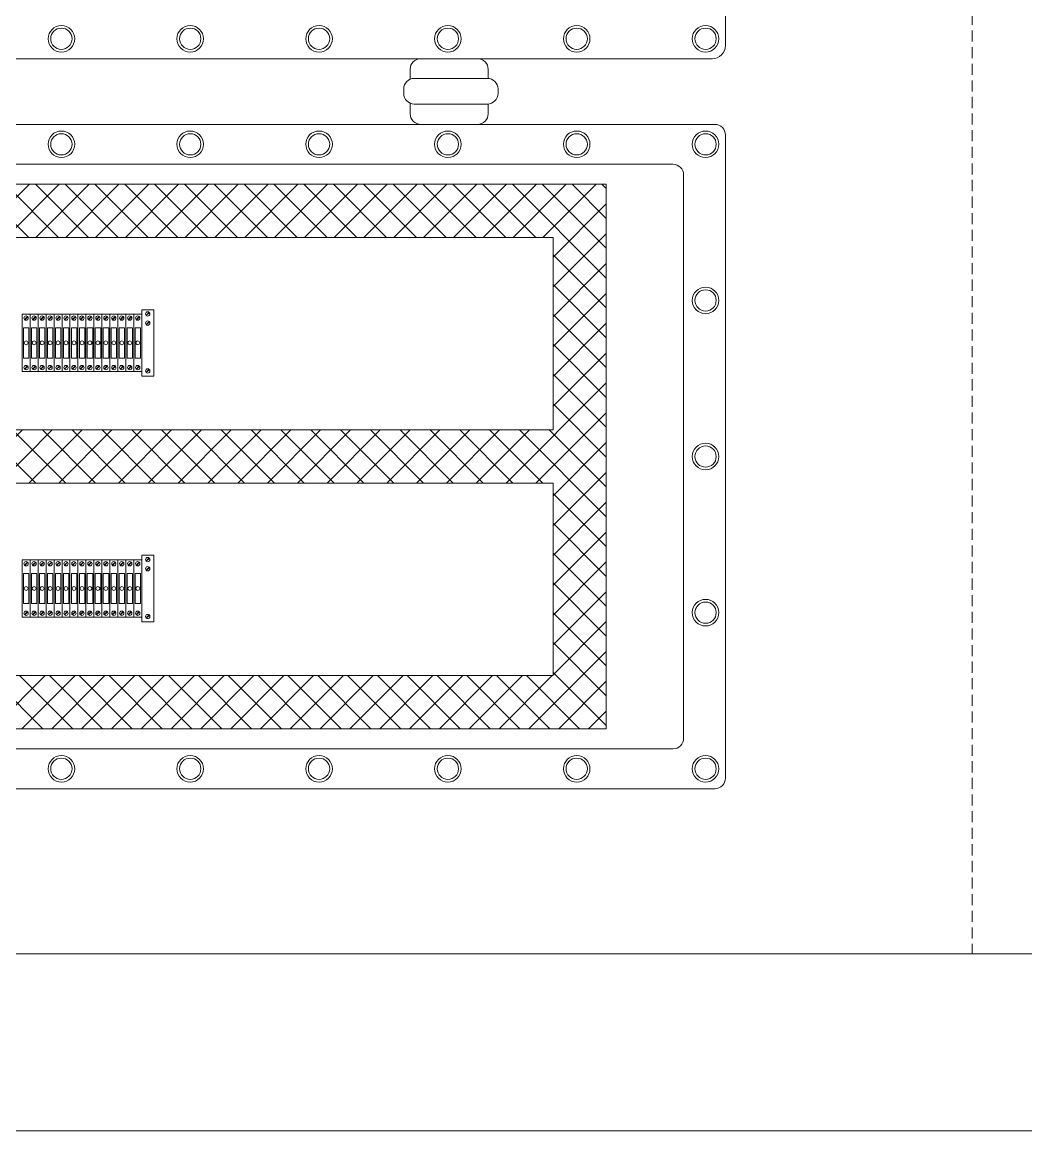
# Model space of a CAD drawing. Header units: millimetres. Extents: x 32626 to 72822, y 60047 to 123188.
# Drawn here: x 39195 to 39648, y 68575 to 69075 of the extents above; entities that cross this region are included whole.
import ezdxf

# ---------------------------------------------------------------- set-up
doc = ezdxf.new("R2010")
doc.units = ezdxf.units.MM
doc.header["$LTSCALE"] = 10
doc.linetypes.add('DASHED', pattern=[0.75, 0.5, -0.25])
for name, color, linetype, lineweight in [('1轮廓实线层', 7, 'Continuous', 18), ('2细线层', 4, 'Continuous', 18), ('图框层', 7, 'Continuous', 18)]:
    doc.layers.add(name, color=color, linetype=linetype, lineweight=lineweight)

msp = doc.modelspace()

# ---------------------------------------------------------------- hatches: boundary and pattern name
at = {"layer": '1轮廓实线层'}
h = msp.add_hatch(dxfattribs=at)
h.set_pattern_fill('ANSI37', color=256, scale=3, style=0)
h.set_pattern_definition([(45, (7301.284, 2082.644), (-6.7351921, 6.7351921), []), (135, (7301.284, 2082.644), (-6.7351921, -6.7351921), [])])
h.paths.add_polyline_path([(39458.37, 68756.33), (39458.37, 69002.19), (38724.3, 69002.19), (38724.3, 68756.33)])
h.paths.add_polyline_path([(39434.37, 68780.33), (39434.37, 68867.26), (38748.3, 68867.26), (38748.3, 68780.33)], flags=16)
h.paths.add_polyline_path([(39434.37, 68891.26), (39434.37, 68978.19), (38748.3, 68978.19), (38748.3, 68891.26)], flags=16)

# ---------------------------------------------------------------- linework, layer by layer
for p, q in [((39159.99, 69029.26), (39507.45, 69029.26)), ((38694.14, 69011.26), (39488.54, 69011.26)), ((38724.3, 69002.19), (39458.37, 69002.19)), ((39458.37, 68756.33), (39458.37, 69002.19)), ((38748.3, 68978.19), (39434.37, 68978.19)), ((39434.37, 68891.26), (39434.37, 68978.19)), ((39434.37, 68891.26), (38748.3, 68891.26)), ((39434.37, 68867.26), (38748.3, 68867.26)), ((39434.37, 68780.33), (39434.37, 68867.26)), ((39434.37, 68780.33), (38748.3, 68780.33)), ((39458.37, 68756.33), (38724.3, 68756.33)), ((39257.19, 68756.33), (39305.19, 68756.33)), ((38694.14, 68747.26), (39488.54, 68747.26)), ((38677.05, 68729.26), (39507.45, 68729.26))]:
    msp.add_line(p, q, dxfattribs=at)
at = {"layer": '1轮廓实线层', "lineweight": 13}
for p, q in [((39248.54, 68945.58), (39253.94, 68945.58)), ((39248.54, 68915.58), (39248.54, 68945.58)), ((39253.94, 68945.58), (39253.94, 68915.58)), ((39194.53, 68943.5), (39198.13, 68943.5)), ((39194.53, 68917.7), (39194.53, 68943.5)), ((39195.58, 68941.16), (39196.96, 68942.54)), ((39195.7, 68941.04), (39197.08, 68942.42)), ((39198.13, 68943.5), (39198.13, 68917.7)), ((39198.13, 68943.5), (39201.73, 68943.5)), ((39198.13, 68917.7), (39198.13, 68943.5)), ((39199.18, 68941.16), (39200.56, 68942.54)), ((39199.3, 68941.04), (39200.68, 68942.42)), ((39201.73, 68943.5), (39201.73, 68917.7)), ((39201.73, 68943.5), (39205.33, 68943.5)), ((39201.73, 68917.7), (39201.73, 68943.5)), ((39202.78, 68941.16), (39204.16, 68942.54)), ((39202.9, 68941.04), (39204.28, 68942.42)), ((39205.33, 68943.5), (39205.33, 68917.7)), ((39205.33, 68943.5), (39208.93, 68943.5)), ((39205.33, 68917.7), (39205.33, 68943.5)), ((39206.38, 68941.16), (39207.76, 68942.54)), ((39206.5, 68941.04), (39207.88, 68942.42)), ((39208.93, 68943.5), (39208.93, 68917.7)), ((39208.93, 68943.5), (39212.53, 68943.5)), ((39208.93, 68917.7), (39208.93, 68943.5)), ((39209.98, 68941.16), (39211.36, 68942.54)), ((39210.1, 68941.04), (39211.48, 68942.42)), ((39212.53, 68943.5), (39212.53, 68917.7)), ((39212.53, 68943.5), (39216.13, 68943.5)), ((39212.53, 68917.7), (39212.53, 68943.5)), ((39213.58, 68941.16), (39214.96, 68942.54)), ((39213.7, 68941.04), (39215.08, 68942.42)), ((39216.13, 68943.5), (39216.13, 68917.7)), ((39216.13, 68943.5), (39219.73, 68943.5)), ((39216.13, 68917.7), (39216.13, 68943.5)), ((39217.18, 68941.16), (39218.56, 68942.54)), ((39217.31, 68941.04), (39218.68, 68942.42)), ((39219.73, 68943.5), (39219.73, 68917.7)), ((39219.74, 68943.5), (39223.34, 68943.5)), ((39219.74, 68917.7), (39219.74, 68943.5)), ((39220.79, 68941.16), (39222.16, 68942.54)), ((39220.91, 68941.04), (39222.29, 68942.42)), ((39223.34, 68943.5), (39223.34, 68917.7)), ((39223.34, 68943.5), (39226.94, 68943.5)), ((39223.34, 68917.7), (39223.34, 68943.5)), ((39224.39, 68941.16), (39225.77, 68942.54)), ((39224.51, 68941.04), (39225.89, 68942.42)), ((39226.94, 68943.5), (39226.94, 68917.7)), ((39226.94, 68943.5), (39230.54, 68943.5)), ((39226.94, 68917.7), (39226.94, 68943.5)), ((39227.99, 68941.16), (39229.37, 68942.54)), ((39228.11, 68941.04), (39229.49, 68942.42)), ((39230.54, 68943.5), (39230.54, 68917.7)), ((39230.54, 68943.5), (39234.14, 68943.5)), ((39230.54, 68917.7), (39230.54, 68943.5)), ((39231.59, 68941.16), (39232.97, 68942.54)), ((39231.71, 68941.04), (39233.09, 68942.42)), ((39234.14, 68943.5), (39234.14, 68917.7)), ((39234.14, 68943.5), (39237.74, 68943.5)), ((39234.14, 68917.7), (39234.14, 68943.5)), ((39235.19, 68941.16), (39236.57, 68942.54)), ((39235.31, 68941.04), (39236.69, 68942.42)), ((39237.74, 68943.5), (39237.74, 68917.7)), ((39237.74, 68943.5), (39241.34, 68943.5)), ((39237.74, 68917.7), (39237.74, 68943.5)), ((39238.79, 68941.16), (39240.17, 68942.54)), ((39238.91, 68941.04), (39240.29, 68942.42)), ((39241.34, 68943.5), (39241.34, 68917.7)), ((39241.34, 68943.5), (39244.94, 68943.5)), ((39241.34, 68917.7), (39241.34, 68943.5)), ((39242.39, 68941.16), (39243.77, 68942.54)), ((39242.51, 68941.04), (39243.89, 68942.42)), ((39244.94, 68943.5), (39244.94, 68917.7)), ((39244.94, 68943.5), (39248.54, 68943.5)), ((39244.94, 68917.7), (39244.94, 68943.5)), ((39245.99, 68941.16), (39247.37, 68942.54)), ((39246.11, 68941.04), (39247.49, 68942.42)), ((39248.54, 68943.5), (39248.54, 68917.7)), ((39248.54, 68917.7), (39248.54, 68943.5)), ((39250.49, 68943.02), (39251.87, 68944.4)), ((39250.49, 68938.89), (39251.87, 68940.27)), ((39250.61, 68942.9), (39251.99, 68944.27)), ((39250.61, 68938.77), (39251.99, 68940.15)), ((39195.58, 68918.79), (39196.96, 68920.17)), ((39195.7, 68918.67), (39197.08, 68920.04)), ((39199.18, 68918.79), (39200.56, 68920.17)), ((39199.3, 68918.67), (39200.68, 68920.04)), ((39202.78, 68918.79), (39204.16, 68920.17)), ((39202.9, 68918.67), (39204.28, 68920.04)), ((39206.38, 68918.79), (39207.76, 68920.17)), ((39206.5, 68918.67), (39207.88, 68920.04)), ((39209.98, 68918.79), (39211.36, 68920.17)), ((39210.1, 68918.67), (39211.48, 68920.04)), ((39213.58, 68918.79), (39214.96, 68920.17)), ((39213.7, 68918.67), (39215.08, 68920.04)), ((39217.18, 68918.79), (39218.56, 68920.17)), ((39217.31, 68918.67), (39218.68, 68920.04)), ((39220.79, 68918.79), (39222.16, 68920.17)), ((39220.91, 68918.67), (39222.29, 68920.04)), ((39224.39, 68918.79), (39225.77, 68920.17)), ((39224.51, 68918.67), (39225.89, 68920.04)), ((39227.99, 68918.79), (39229.37, 68920.17)), ((39228.11, 68918.67), (39229.49, 68920.04)), ((39231.59, 68918.79), (39232.97, 68920.17)), ((39231.71, 68918.67), (39233.09, 68920.04)), ((39235.19, 68918.79), (39236.57, 68920.17)), ((39235.31, 68918.67), (39236.69, 68920.04)), ((39238.79, 68918.79), (39240.17, 68920.17)), ((39238.91, 68918.67), (39240.29, 68920.04)), ((39242.39, 68918.79), (39243.77, 68920.17)), ((39242.51, 68918.67), (39243.89, 68920.04)), ((39245.99, 68918.79), (39247.37, 68920.17)), ((39246.11, 68918.67), (39247.49, 68920.04)), ((39198.13, 68917.7), (39194.53, 68917.7)), ((39201.73, 68917.7), (39198.13, 68917.7)), ((39205.33, 68917.7), (39201.73, 68917.7)), ((39208.93, 68917.7), (39205.33, 68917.7)), ((39212.53, 68917.7), (39208.93, 68917.7)), ((39216.13, 68917.7), (39212.53, 68917.7)), ((39219.73, 68917.7), (39216.13, 68917.7)), ((39223.34, 68917.7), (39219.74, 68917.7)), ((39226.94, 68917.7), (39223.34, 68917.7)), ((39230.54, 68917.7), (39226.94, 68917.7)), ((39234.14, 68917.7), (39230.54, 68917.7)), ((39237.74, 68917.7), (39234.14, 68917.7)), ((39241.34, 68917.7), (39237.74, 68917.7)), ((39244.94, 68917.7), (39241.34, 68917.7)), ((39248.54, 68917.7), (39244.94, 68917.7)), ((39253.94, 68915.58), (39248.54, 68915.58)), ((39250.49, 68917.32), (39251.87, 68918.7)), ((39250.61, 68917.2), (39251.99, 68918.58)), ((39248.54, 68834.65), (39253.94, 68834.65)), ((39248.54, 68804.65), (39248.54, 68834.65)), ((39253.94, 68834.65), (39253.94, 68804.65)), ((39194.53, 68832.57), (39198.13, 68832.57)), ((39194.53, 68806.77), (39194.53, 68832.57)), ((39195.58, 68830.23), (39196.96, 68831.61)), ((39195.7, 68830.11), (39197.08, 68831.49)), ((39198.13, 68832.57), (39198.13, 68806.77)), ((39198.13, 68832.57), (39201.73, 68832.57)), ((39198.13, 68806.77), (39198.13, 68832.57)), ((39199.18, 68830.23), (39200.56, 68831.61)), ((39199.3, 68830.11), (39200.68, 68831.49)), ((39201.73, 68832.57), (39201.73, 68806.77)), ((39201.73, 68832.57), (39205.33, 68832.57)), ((39201.73, 68806.77), (39201.73, 68832.57)), ((39202.78, 68830.23), (39204.16, 68831.61)), ((39202.9, 68830.11), (39204.28, 68831.49)), ((39205.33, 68832.57), (39205.33, 68806.77)), ((39205.33, 68832.57), (39208.93, 68832.57)), ((39205.33, 68806.77), (39205.33, 68832.57)), ((39206.38, 68830.23), (39207.76, 68831.61)), ((39206.5, 68830.11), (39207.88, 68831.49)), ((39208.93, 68832.57), (39208.93, 68806.77)), ((39208.93, 68832.57), (39212.53, 68832.57)), ((39208.93, 68806.77), (39208.93, 68832.57)), ((39209.98, 68830.23), (39211.36, 68831.61)), ((39210.1, 68830.11), (39211.48, 68831.49)), ((39212.53, 68832.57), (39212.53, 68806.77)), ((39212.53, 68832.57), (39216.13, 68832.57)), ((39212.53, 68806.77), (39212.53, 68832.57)), ((39213.58, 68830.23), (39214.96, 68831.61)), ((39213.7, 68830.11), (39215.08, 68831.49)), ((39216.13, 68832.57), (39216.13, 68806.77)), ((39216.13, 68832.57), (39219.73, 68832.57)), ((39216.13, 68806.77), (39216.13, 68832.57)), ((39217.18, 68830.23), (39218.56, 68831.61)), ((39217.31, 68830.11), (39218.68, 68831.49)), ((39219.73, 68832.57), (39219.73, 68806.77)), ((39219.74, 68832.57), (39223.34, 68832.57)), ((39219.74, 68806.77), (39219.74, 68832.57)), ((39220.79, 68830.23), (39222.16, 68831.61)), ((39220.91, 68830.11), (39222.29, 68831.49)), ((39223.34, 68832.57), (39223.34, 68806.77)), ((39223.34, 68832.57), (39226.94, 68832.57)), ((39223.34, 68806.77), (39223.34, 68832.57)), ((39224.39, 68830.23), (39225.77, 68831.61)), ((39224.51, 68830.11), (39225.89, 68831.49)), ((39226.94, 68832.57), (39226.94, 68806.77)), ((39226.94, 68832.57), (39230.54, 68832.57)), ((39226.94, 68806.77), (39226.94, 68832.57)), ((39227.99, 68830.23), (39229.37, 68831.61)), ((39228.11, 68830.11), (39229.49, 68831.49)), ((39230.54, 68832.57), (39230.54, 68806.77)), ((39230.54, 68832.57), (39234.14, 68832.57)), ((39230.54, 68806.77), (39230.54, 68832.57)), ((39231.59, 68830.23), (39232.97, 68831.61)), ((39231.71, 68830.11), (39233.09, 68831.49)), ((39234.14, 68832.57), (39234.14, 68806.77)), ((39234.14, 68832.57), (39237.74, 68832.57)), ((39234.14, 68806.77), (39234.14, 68832.57)), ((39235.19, 68830.23), (39236.57, 68831.61)), ((39235.31, 68830.11), (39236.69, 68831.49)), ((39237.74, 68832.57), (39237.74, 68806.77)), ((39237.74, 68832.57), (39241.34, 68832.57)), ((39237.74, 68806.77), (39237.74, 68832.57)), ((39238.79, 68830.23), (39240.17, 68831.61)), ((39238.91, 68830.11), (39240.29, 68831.49)), ((39241.34, 68832.57), (39241.34, 68806.77)), ((39241.34, 68832.57), (39244.94, 68832.57)), ((39241.34, 68806.77), (39241.34, 68832.57)), ((39242.39, 68830.23), (39243.77, 68831.61)), ((39242.51, 68830.11), (39243.89, 68831.49)), ((39244.94, 68832.57), (39244.94, 68806.77)), ((39244.94, 68832.57), (39248.54, 68832.57)), ((39244.94, 68806.77), (39244.94, 68832.57)), ((39245.99, 68830.23), (39247.37, 68831.61)), ((39246.11, 68830.11), (39247.49, 68831.49)), ((39248.54, 68832.57), (39248.54, 68806.77)), ((39248.54, 68806.77), (39248.54, 68832.57)), ((39250.49, 68832.09), (39251.87, 68833.47)), ((39250.61, 68831.97), (39251.99, 68833.34)), ((39250.49, 68827.96), (39251.87, 68829.34)), ((39250.61, 68827.84), (39251.99, 68829.22)), ((39198.13, 68806.77), (39194.53, 68806.77)), ((39195.58, 68807.86), (39196.96, 68809.24)), ((39195.7, 68807.74), (39197.08, 68809.12)), ((39201.73, 68806.77), (39198.13, 68806.77)), ((39199.18, 68807.86), (39200.56, 68809.24)), ((39199.3, 68807.74), (39200.68, 68809.12)), ((39205.33, 68806.77), (39201.73, 68806.77)), ((39202.78, 68807.86), (39204.16, 68809.24)), ((39202.9, 68807.74), (39204.28, 68809.12)), ((39208.93, 68806.77), (39205.33, 68806.77)), ((39206.38, 68807.86), (39207.76, 68809.24)), ((39206.5, 68807.74), (39207.88, 68809.12)), ((39212.53, 68806.77), (39208.93, 68806.77)), ((39209.98, 68807.86), (39211.36, 68809.24)), ((39210.1, 68807.74), (39211.48, 68809.12)), ((39216.13, 68806.77), (39212.53, 68806.77)), ((39213.58, 68807.86), (39214.96, 68809.24)), ((39213.7, 68807.74), (39215.08, 68809.12)), ((39219.73, 68806.77), (39216.13, 68806.77)), ((39217.18, 68807.86), (39218.56, 68809.24)), ((39217.31, 68807.74), (39218.68, 68809.12)), ((39223.34, 68806.77), (39219.74, 68806.77)), ((39220.79, 68807.86), (39222.16, 68809.24)), ((39220.91, 68807.74), (39222.29, 68809.12)), ((39226.94, 68806.77), (39223.34, 68806.77)), ((39224.39, 68807.86), (39225.77, 68809.24)), ((39224.51, 68807.74), (39225.89, 68809.12)), ((39230.54, 68806.77), (39226.94, 68806.77)), ((39227.99, 68807.86), (39229.37, 68809.24)), ((39228.11, 68807.74), (39229.49, 68809.12)), ((39234.14, 68806.77), (39230.54, 68806.77)), ((39231.59, 68807.86), (39232.97, 68809.24)), ((39231.71, 68807.74), (39233.09, 68809.12)), ((39237.74, 68806.77), (39234.14, 68806.77)), ((39235.19, 68807.86), (39236.57, 68809.24)), ((39235.31, 68807.74), (39236.69, 68809.12)), ((39241.34, 68806.77), (39237.74, 68806.77)), ((39238.79, 68807.86), (39240.17, 68809.24)), ((39238.91, 68807.74), (39240.29, 68809.12)), ((39244.94, 68806.77), (39241.34, 68806.77)), ((39242.39, 68807.86), (39243.77, 68809.24)), ((39242.51, 68807.74), (39243.89, 68809.12)), ((39248.54, 68806.77), (39244.94, 68806.77)), ((39245.99, 68807.86), (39247.37, 68809.24)), ((39246.11, 68807.74), (39247.49, 68809.12)), ((39253.94, 68804.65), (39248.54, 68804.65)), ((39250.49, 68806.4), (39251.87, 68807.77)), ((39250.61, 68806.27), (39251.99, 68807.65))]:
    msp.add_line(p, q, dxfattribs=at)
at = {"layer": '1轮廓实线层', "linetype": 'DASHED'}
msp.add_lwpolyline([(38500.62, 69694.14), (39623.75, 69694.14), (39623.75, 68654.76), (38500.62, 68654.76)], close=True, dxfattribs=at)
at = {"layer": '1轮廓实线层'}
for points in [[(39506.25, 69058.91), (38678.25, 69058.91, -0.414214), (38672.25, 69064.91), (38672.25, 69532.91, -0.414214), (38678.25, 69538.91)], [(39506.25, 69538.91, -0.414214), (39512.25, 69532.91), (39512.25, 69064.91, -0.414214), (39506.25, 69058.91)], [(39405.06, 69050.03), (39405.06, 69054.11, 0.414214), (39400.26, 69058.91), (39374.62, 69058.91, 0.414214), (39369.82, 69054.11), (39369.82, 69049.66)], [(39369.82, 69038.81), (39369.82, 69034.06, 0.414214), (39374.62, 69029.26), (39400.26, 69029.26, 0.414214), (39405.06, 69034.06), (39405.06, 69038.44)], [(39507.45, 69029.26, -0.414214), (39512.25, 69024.46), (39512.25, 68734.06, -0.414214), (39507.45, 68729.26)], [(39488.54, 69011.26, -0.414214), (39493.34, 69006.46), (39493.34, 68752.06, -0.414214), (39488.54, 68747.26)]]:
    msp.add_lwpolyline(points, format="xyb", dxfattribs=at)
msp.add_lwpolyline([(39409.49, 69045.24, 0.414214), (39404.69, 69050.04), (39371.69, 69050.04, 0.414214), (39366.89, 69045.24), (39366.89, 69043.23, 0.414214), (39371.69, 69038.43), (39404.69, 69038.43, 0.414214), (39409.49, 69043.23)], format="xyb", close=True, dxfattribs=at)
at = {"layer": '1轮廓实线层', "lineweight": 13}
for points in [[(39195.15, 68937.4), (39197.6, 68937.4), (39197.6, 68923.75), (39195.15, 68923.75)], [(39198.75, 68937.4), (39201.2, 68937.4), (39201.2, 68923.75), (39198.75, 68923.75)], [(39202.35, 68937.4), (39204.8, 68937.4), (39204.8, 68923.75), (39202.35, 68923.75)], [(39205.95, 68937.4), (39208.4, 68937.4), (39208.4, 68923.75), (39205.95, 68923.75)], [(39209.55, 68937.4), (39212, 68937.4), (39212, 68923.75), (39209.55, 68923.75)], [(39213.15, 68937.4), (39215.6, 68937.4), (39215.6, 68923.75), (39213.15, 68923.75)], [(39216.76, 68937.4), (39219.2, 68937.4), (39219.2, 68923.75), (39216.76, 68923.75)], [(39220.36, 68937.4), (39222.8, 68937.4), (39222.8, 68923.75), (39220.36, 68923.75)], [(39223.96, 68937.4), (39226.4, 68937.4), (39226.4, 68923.75), (39223.96, 68923.75)], [(39227.56, 68937.4), (39230.01, 68937.4), (39230.01, 68923.75), (39227.56, 68923.75)], [(39231.16, 68937.4), (39233.61, 68937.4), (39233.61, 68923.75), (39231.16, 68923.75)], [(39234.76, 68937.4), (39237.21, 68937.4), (39237.21, 68923.75), (39234.76, 68923.75)], [(39238.36, 68937.4), (39240.81, 68937.4), (39240.81, 68923.75), (39238.36, 68923.75)], [(39241.96, 68937.4), (39244.41, 68937.4), (39244.41, 68923.75), (39241.96, 68923.75)], [(39245.56, 68937.4), (39248.01, 68937.4), (39248.01, 68923.75), (39245.56, 68923.75)], [(39195.15, 68826.47), (39197.6, 68826.47), (39197.6, 68812.82), (39195.15, 68812.82)], [(39198.75, 68826.47), (39201.2, 68826.47), (39201.2, 68812.82), (39198.75, 68812.82)], [(39202.35, 68826.47), (39204.8, 68826.47), (39204.8, 68812.82), (39202.35, 68812.82)], [(39205.95, 68826.47), (39208.4, 68826.47), (39208.4, 68812.82), (39205.95, 68812.82)], [(39209.55, 68826.47), (39212, 68826.47), (39212, 68812.82), (39209.55, 68812.82)], [(39213.15, 68826.47), (39215.6, 68826.47), (39215.6, 68812.82), (39213.15, 68812.82)], [(39216.76, 68826.47), (39219.2, 68826.47), (39219.2, 68812.82), (39216.76, 68812.82)], [(39220.36, 68826.47), (39222.8, 68826.47), (39222.8, 68812.82), (39220.36, 68812.82)], [(39223.96, 68826.47), (39226.4, 68826.47), (39226.4, 68812.82), (39223.96, 68812.82)], [(39227.56, 68826.47), (39230.01, 68826.47), (39230.01, 68812.82), (39227.56, 68812.82)], [(39231.16, 68826.47), (39233.61, 68826.47), (39233.61, 68812.82), (39231.16, 68812.82)], [(39234.76, 68826.47), (39237.21, 68826.47), (39237.21, 68812.82), (39234.76, 68812.82)], [(39238.36, 68826.47), (39240.81, 68826.47), (39240.81, 68812.82), (39238.36, 68812.82)], [(39241.96, 68826.47), (39244.41, 68826.47), (39244.41, 68812.82), (39241.96, 68812.82)], [(39245.56, 68826.47), (39248.01, 68826.47), (39248.01, 68812.82), (39245.56, 68812.82)]]:
    msp.add_lwpolyline(points, close=True, dxfattribs=at)
at = {"layer": '1轮廓实线层'}
for centre, radius in [((39212.25, 69067.91), 6), ((39212.25, 69067.91), 4.8), ((39270.45, 69067.91), 6), ((39270.45, 69067.91), 4.8), ((39328.65, 69067.91), 6), ((39328.65, 69067.91), 4.8), ((39386.85, 69067.91), 6), ((39386.85, 69067.91), 4.8), ((39445.05, 69067.91), 6), ((39445.05, 69067.91), 4.8), ((39503.25, 69067.91), 6), ((39503.25, 69067.91), 4.8), ((39212.25, 69020.26), 6), ((39212.25, 69020.26), 4.8), ((39270.45, 69020.26), 6), ((39270.45, 69020.26), 4.8), ((39328.65, 69020.26), 6), ((39328.65, 69020.26), 4.8), ((39386.85, 69020.26), 6), ((39386.85, 69020.26), 4.8), ((39445.05, 69020.26), 6), ((39445.05, 69020.26), 4.8), ((39503.25, 69020.26), 6), ((39503.25, 69020.26), 4.8), ((39503.25, 68949.76), 6), ((39503.25, 68949.76), 4.8), ((39503.25, 68879.26), 6), ((39503.25, 68879.26), 4.8), ((39503.25, 68808.76), 6), ((39503.25, 68808.76), 4.8), ((39212.25, 68738.26), 6), ((39212.25, 68738.26), 4.8), ((39270.45, 68738.26), 6), ((39270.45, 68738.26), 4.8), ((39328.65, 68738.26), 6), ((39328.65, 68738.26), 4.8), ((39386.85, 68738.26), 6), ((39386.85, 68738.26), 4.8), ((39445.05, 68738.26), 6), ((39445.05, 68738.26), 4.8), ((39503.25, 68738.26), 6), ((39503.25, 68738.26), 4.8)]:
    msp.add_circle(centre, radius, dxfattribs=at)
at = {"layer": '1轮廓实线层', "lineweight": 13}
for centre, radius in [((39196.33, 68941.79), 0.975), ((39199.93, 68941.79), 0.975), ((39203.53, 68941.79), 0.975), ((39207.13, 68941.79), 0.975), ((39210.73, 68941.79), 0.975), ((39214.33, 68941.79), 0.975), ((39217.93, 68941.79), 0.975), ((39221.54, 68941.79), 0.975), ((39225.14, 68941.79), 0.975), ((39228.74, 68941.79), 0.975), ((39232.34, 68941.79), 0.975), ((39235.94, 68941.79), 0.975), ((39239.54, 68941.79), 0.975), ((39243.14, 68941.79), 0.975), ((39246.74, 68941.79), 0.975), ((39251.24, 68943.65), 0.975), ((39251.24, 68939.52), 0.975), ((39196.33, 68930.6), 0.881), ((39199.93, 68930.6), 0.881), ((39203.53, 68930.6), 0.881), ((39207.13, 68930.6), 0.881), ((39210.73, 68930.6), 0.881), ((39214.33, 68930.6), 0.881), ((39217.93, 68930.6), 0.881), ((39221.54, 68930.6), 0.881), ((39225.14, 68930.6), 0.881), ((39228.74, 68930.6), 0.881), ((39232.34, 68930.6), 0.881), ((39235.94, 68930.6), 0.881), ((39239.54, 68930.6), 0.881), ((39243.14, 68930.6), 0.881), ((39246.74, 68930.6), 0.881), ((39196.33, 68919.42), 0.975), ((39199.93, 68919.42), 0.975), ((39203.53, 68919.42), 0.975), ((39207.13, 68919.42), 0.975), ((39210.73, 68919.42), 0.975), ((39214.33, 68919.42), 0.975), ((39217.93, 68919.42), 0.975), ((39221.54, 68919.42), 0.975), ((39225.14, 68919.42), 0.975), ((39228.74, 68919.42), 0.975), ((39232.34, 68919.42), 0.975), ((39235.94, 68919.42), 0.975), ((39239.54, 68919.42), 0.975), ((39243.14, 68919.42), 0.975), ((39246.74, 68919.42), 0.975), ((39251.24, 68917.95), 0.975), ((39196.33, 68830.86), 0.975), ((39199.93, 68830.86), 0.975), ((39203.53, 68830.86), 0.975), ((39207.13, 68830.86), 0.975), ((39210.73, 68830.86), 0.975), ((39214.33, 68830.86), 0.975), ((39217.93, 68830.86), 0.975), ((39221.54, 68830.86), 0.975), ((39225.14, 68830.86), 0.975), ((39228.74, 68830.86), 0.975), ((39232.34, 68830.86), 0.975), ((39235.94, 68830.86), 0.975), ((39239.54, 68830.86), 0.975), ((39243.14, 68830.86), 0.975), ((39246.74, 68830.86), 0.975), ((39251.24, 68832.72), 0.975), ((39251.24, 68828.59), 0.975), ((39196.33, 68819.67), 0.881), ((39199.93, 68819.67), 0.881), ((39203.53, 68819.67), 0.881), ((39207.13, 68819.67), 0.881), ((39210.73, 68819.67), 0.881), ((39214.33, 68819.67), 0.881), ((39217.93, 68819.67), 0.881), ((39221.54, 68819.67), 0.881), ((39225.14, 68819.67), 0.881), ((39228.74, 68819.67), 0.881), ((39232.34, 68819.67), 0.881), ((39235.94, 68819.67), 0.881), ((39239.54, 68819.67), 0.881), ((39243.14, 68819.67), 0.881), ((39246.74, 68819.67), 0.881), ((39196.33, 68808.49), 0.975), ((39199.93, 68808.49), 0.975), ((39203.53, 68808.49), 0.975), ((39207.13, 68808.49), 0.975), ((39210.73, 68808.49), 0.975), ((39214.33, 68808.49), 0.975), ((39217.93, 68808.49), 0.975), ((39221.54, 68808.49), 0.975), ((39225.14, 68808.49), 0.975), ((39228.74, 68808.49), 0.975), ((39232.34, 68808.49), 0.975), ((39235.94, 68808.49), 0.975), ((39239.54, 68808.49), 0.975), ((39243.14, 68808.49), 0.975), ((39246.74, 68808.49), 0.975), ((39251.24, 68807.02), 0.975)]:
    msp.add_circle(centre, radius, dxfattribs=at)
at = {"layer": '2细线层'}
msp.add_line((43052.62, 68574.76), (38300.62, 68574.76), dxfattribs=at)
at = {"layer": '图框层'}
msp.add_line((38500.62, 68654.76), (42972.62, 68654.76), dxfattribs=at)

doc.saveas('drawing.dxf')
